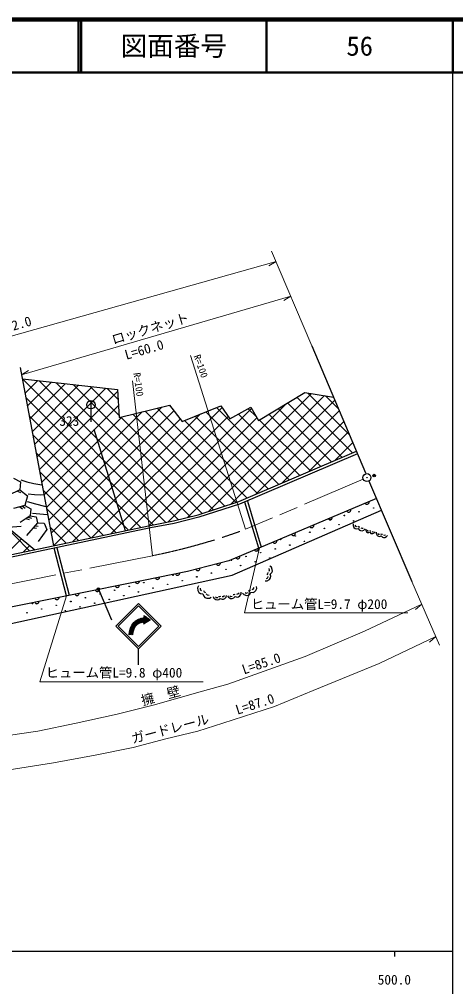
# Model space of a CAD drawing. Units: millimetres, scale not verified. Extents: x 40000 to 680000, y 20000 to 380000.
# Drawn here: x 497644 to 579500, y 198357 to 380000 of the extents above; entities that cross this region are included whole.
import ezdxf
from ezdxf.enums import TextEntityAlignment as Align

# ---------------------------------------------------------------- set-up
doc = ezdxf.new("R2010")
doc.units = ezdxf.units.MM
doc.header["$LTSCALE"] = 1000
doc.header["$PDMODE"] = 32
doc.header["$PDSIZE"] = 500
doc.linetypes.add('CHAIN', pattern=[18.5, 12, -1.5, 3.5, -1.5])
for name, color, linetype, lineweight in [('M-BGD', 7, 'Continuous', 25), ('M-BMK', 2, 'CHAIN', 13), ('M-BMK-OTRS', 5, 'Continuous', 25), ('M-BMK-SRVR', 3, 'Continuous', 25), ('M-STR-HTXT', 7, 'Continuous', 13), ('M-STR-STRC', 7, 'Continuous', 25), ('M-TTL', 2, 'Continuous', 140), ('M-TTL-BAND', 7, 'Continuous', 25), ('M-TTL-LINE', 7, 'Continuous', 50)]:
    doc.layers.add(name, color=color, linetype=linetype, lineweight=lineweight)
doc.layers.add('M-OTRS', color=6, linetype='Continuous')
doc.layers.add('M-TTL-TXT', color=7, linetype='Continuous')
doc.styles.add('ＭＳ ゴシック', font='')
doc.styles.get('ＭＳ ゴシック').set_extended_font_data('MS Gothic')

msp = doc.modelspace()

# ---------------------------------------------------------------- linework, layer by layer
at = {"layer": 'M-BGD'}
for p, q in [((497779, 314654), (504054, 281152)), ((498252, 312470), (516026, 310495)), ((498573, 312434), (498308, 312169)), ((498264, 312409), (525140, 285532)), ((501119, 312151), (498751, 309783)), ((503664, 311868), (499193, 307397)), ((506210, 311585), (499636, 305011)), ((508756, 311303), (500079, 302626)), ((511301, 311020), (500521, 300240)), ((513847, 310737), (500964, 297854)), ((501378, 312122), (527473, 286028)), ((504560, 311769), (529725, 286604)), ((507742, 311415), (531937, 287220)), ((510924, 311062), (516347, 305639)), ((514106, 310708), (516147, 308667)), ((498908, 308936), (522756, 285088)), ((516051, 310113), (501407, 295468)), ((516026, 310495), (516375, 305223)), ((552428, 309721), (529169, 286462)), ((554880, 309343), (533149, 287612)), ((542490, 304680), (551178, 309913)), ((549720, 309035), (560160, 298596)), ((551178, 309913), (556579, 309082)), ((551761, 309823), (559551, 302033)), ((555103, 309309), (557489, 306923)), ((516227, 307460), (501849, 293083)), ((524466, 307214), (503177, 285925)), ((535665, 307099), (511249, 282683)), ((516375, 305223), (525804, 307543)), ((547694, 307814), (525473, 285594)), ((525766, 307534), (525967, 307333)), ((525804, 307543), (528173, 304483)), ((528173, 304483), (535430, 307445)), ((534656, 307129), (548280, 293505)), ((535430, 307445), (537109, 304976)), ((537109, 304976), (541058, 307148)), ((556836, 308471), (537332, 288968)), ((541058, 307148), (542490, 304680)), ((547955, 307972), (558180, 297747)), ((499552, 305463), (520402, 284613)), ((516963, 305368), (502292, 290697)), ((520715, 306291), (502735, 288311)), ((526598, 306517), (503620, 283539)), ((531631, 305894), (507656, 281918)), ((536810, 305416), (514842, 283448)), ((516686, 305300), (534074, 287912)), ((541173, 306950), (518428, 284205)), ((518956, 305858), (536210, 288604)), ((521226, 306417), (538347, 289296)), ((542211, 305160), (521993, 284942)), ((523496, 306975), (540360, 290111)), ((530639, 305489), (544320, 291808)), ((532648, 306309), (546300, 292657)), ((538740, 305873), (550260, 294353)), ((540565, 306877), (542114, 305328)), ((557675, 306482), (542013, 290819)), ((544425, 305845), (554220, 296050)), ((546190, 306909), (556200, 296899)), ((527832, 304923), (504063, 281154)), ((528630, 304669), (542340, 290960)), ((542659, 304782), (552240, 295202)), ((558514, 304492), (546962, 292940)), ((500197, 301990), (518058, 284129)), ((559353, 302503), (551911, 295061)), ((560192, 300513), (556860, 297182)), ((500841, 298518), (515723, 283635)), ((538803, 289444), (560872, 298901)), ((561069, 298441), (538978, 288975)), ((501485, 295045), (513391, 283139)), ((485360, 292924), (500532, 280408)), ((496565, 293853), (497885, 293140)), ((497885, 293140), (497735, 291647)), ((497735, 291647), (495574, 290612)), ((497267, 291423), (497844, 291145)), ((497735, 291647), (499184, 290499)), ((502130, 291572), (511059, 282643)), ((499184, 290499), (498681, 288721)), ((531198, 286981), (538803, 289444)), ((538978, 288975), (531337, 286500)), ((564647, 290007), (536917, 278312)), ((542579, 280700), (539964, 289358)), ((540442, 289502), (543042, 280896)), ((562545, 289121), (562612, 289045)), ((562612, 289045), (562688, 288990)), ((562688, 288990), (562792, 288947)), ((562792, 288947), (562885, 288934)), ((562885, 288934), (562986, 288942)), ((562986, 288942), (563104, 288992)), ((563104, 288992), (563180, 289059)), ((563180, 289059), (563235, 289134)), ((563235, 289134), (563277, 289239)), ((563277, 289239), (563290, 289331)), ((563290, 289331), (563283, 289432)), ((498681, 288721), (496520, 288135)), ((497743, 288467), (498260, 288089)), ((498226, 288597), (498742, 288219)), ((498681, 288721), (499821, 288083)), ((499821, 288083), (499671, 286785)), ((500095, 287255), (502881, 286996)), ((502774, 288099), (508727, 282146)), ((537549, 275606), (565566, 287860)), ((559079, 287659), (559146, 287583)), ((559146, 287583), (559221, 287528)), ((559221, 287528), (559326, 287485)), ((559326, 287485), (559418, 287472)), ((559418, 287472), (559519, 287480)), ((559519, 287480), (559637, 287530)), ((559637, 287530), (559713, 287597)), ((559713, 287597), (559768, 287672)), ((559768, 287672), (559811, 287777)), ((559811, 287777), (559824, 287869)), ((559824, 287869), (559816, 287970)), ((493825, 285941), (499563, 280203)), ((499671, 286785), (497825, 285524)), ((498870, 286237), (499482, 286050)), ((501022, 285434), (498996, 283093)), ((499283, 286519), (499895, 286332)), ((499671, 286785), (500797, 286560)), ((500797, 286560), (501022, 285434)), ((501022, 285434), (502320, 285389)), ((502320, 285389), (502778, 284173)), ((522173, 284979), (526593, 285802)), ((526700, 285314), (522270, 284489)), ((526593, 285802), (531198, 286981)), ((531337, 286500), (526700, 285314)), ((555613, 286197), (555680, 286121)), ((555680, 286121), (555755, 286066)), ((555755, 286066), (555860, 286024)), ((555860, 286024), (555952, 286010)), ((555952, 286010), (556053, 286018)), ((556053, 286018), (556171, 286068)), ((556171, 286068), (556247, 286135)), ((556247, 286135), (556302, 286210)), ((556302, 286210), (556345, 286315)), ((556345, 286315), (556358, 286407)), ((556358, 286407), (556350, 286508)), ((560299, 285270), (560272, 284968)), ((481920, 276477), (522173, 284979)), ((522270, 284489), (482004, 275983)), ((495528, 284663), (497990, 284825)), ((500218, 284505), (500858, 284480)), ((500545, 284883), (501185, 284858)), ((502778, 284173), (501157, 281967)), ((503418, 284626), (506395, 281650)), ((549370, 283286), (549412, 283391)), ((549412, 283391), (549425, 283483)), ((549425, 283483), (549418, 283584)), ((552147, 284735), (552213, 284659)), ((552213, 284659), (552289, 284604)), ((552289, 284604), (552394, 284562)), ((552394, 284562), (552486, 284549)), ((552486, 284549), (552587, 284556)), ((552587, 284556), (552705, 284606)), ((552705, 284606), (552781, 284673)), ((552781, 284673), (552836, 284748)), ((552836, 284748), (552878, 284853)), ((552878, 284853), (552892, 284945)), ((552892, 284945), (552884, 285046)), ((560272, 284968), (560421, 284589)), ((560421, 284589), (560646, 284386)), ((560612, 285029), (560687, 284839)), ((560646, 284386), (560930, 284315)), ((560687, 284839), (560907, 284743)), ((560930, 284315), (561226, 284395)), ((561160, 284843), (561317, 284722)), ((561226, 284395), (561458, 284085)), ((561317, 284722), (561512, 284689)), ((561458, 284085), (561678, 283989)), ((561678, 283989), (561936, 283981)), ((561693, 284505), (561869, 284429)), ((561869, 284429), (562147, 284465)), ((561936, 283981), (562296, 284086)), ((562296, 284086), (562499, 284312)), ((562653, 284271), (562657, 284044)), ((562657, 284044), (562799, 283773)), ((562799, 283773), (562983, 283640)), ((562906, 284117), (562977, 283981)), ((562977, 283981), (563149, 283928)), ((562983, 283640), (563200, 283610)), ((563200, 283610), (563415, 283694)), ((563329, 284022), (563456, 283945)), ((563415, 283694), (563613, 283481)), ((563456, 283945), (563604, 283936)), ((563613, 283481), (563785, 283427)), ((563754, 283814), (563892, 283771)), ((563785, 283427), (563978, 283442)), ((563892, 283771), (564096, 283820)), ((563978, 283442), (564238, 283550)), ((564238, 283550), (564371, 283734)), ((564579, 283701), (564591, 283423)), ((564591, 283423), (564774, 283097)), ((564893, 283520), (564984, 283357)), ((565413, 283418), (565571, 283328)), ((498045, 282460), (494777, 279192)), ((545214, 281812), (545281, 281735)), ((545281, 281735), (545356, 281680)), ((545356, 281680), (545461, 281638)), ((545461, 281638), (545553, 281625)), ((545553, 281625), (545654, 281632)), ((545654, 281632), (545772, 281682)), ((545772, 281682), (545848, 281749)), ((545848, 281749), (545903, 281824)), ((545903, 281824), (545946, 281929)), ((545946, 281929), (545959, 282022)), ((545959, 282022), (545951, 282122)), ((548680, 283273), (548747, 283197)), ((548747, 283197), (548822, 283142)), ((548822, 283142), (548927, 283100)), ((548927, 283100), (549020, 283087)), ((549020, 283087), (549121, 283094)), ((549121, 283094), (549238, 283144)), ((549238, 283144), (549315, 283211)), ((549315, 283211), (549370, 283286)), ((564774, 283097), (565004, 282940)), ((564984, 283357), (565196, 283297)), ((565004, 282940), (565270, 282910)), ((565270, 282910), (565529, 283020)), ((565529, 283020), (565778, 282766)), ((565571, 283328), (565752, 283322)), ((565778, 282766), (565989, 282706)), ((565940, 283178), (566109, 283130)), ((565989, 282706), (566225, 282731)), ((566109, 283130), (566357, 283197)), ((566225, 282731), (566539, 282871)), ((566539, 282871), (566695, 283101)), ((499595, 281181), (498363, 279950)), ((506511, 271742), (504203, 280672)), ((504693, 280776), (507002, 271841)), ((541748, 280350), (541815, 280274)), ((541815, 280274), (541890, 280219)), ((541890, 280219), (541995, 280176)), ((541995, 280176), (542087, 280163)), ((542087, 280163), (542188, 280171)), ((542188, 280171), (542306, 280220)), ((542306, 280220), (542382, 280287)), ((542382, 280287), (542437, 280362)), ((542437, 280362), (542480, 280467)), ((542480, 280467), (542493, 280560)), ((542493, 280560), (542485, 280660)), ((536917, 278312), (529217, 276328)), ((535372, 277815), (535379, 277916)), ((538282, 278888), (538348, 278812)), ((538348, 278812), (538424, 278757)), ((538424, 278757), (538528, 278714)), ((538528, 278714), (538621, 278701)), ((538621, 278701), (538722, 278709)), ((538722, 278709), (538840, 278758)), ((538840, 278758), (538916, 278825)), ((538916, 278825), (538971, 278901)), ((538971, 278901), (539013, 279005)), ((539013, 279005), (539027, 279098)), ((539027, 279098), (539019, 279199)), ((529217, 276328), (520919, 274644)), ((530755, 276724), (530809, 276639)), ((530809, 276639), (530876, 276574)), ((530876, 276574), (530973, 276516)), ((530973, 276516), (531063, 276490)), ((531063, 276490), (531164, 276483)), ((531164, 276483), (531288, 276515)), ((531288, 276515), (531373, 276569)), ((531373, 276569), (531438, 276636)), ((531438, 276636), (531496, 276733)), ((531496, 276733), (531522, 276823)), ((531522, 276823), (531529, 276924)), ((534605, 277716), (534660, 277631)), ((534660, 277631), (534726, 277566)), ((534726, 277566), (534823, 277508)), ((534823, 277508), (534913, 277482)), ((534913, 277482), (535014, 277475)), ((535014, 277475), (535138, 277507)), ((535138, 277507), (535223, 277562)), ((535223, 277562), (535288, 277628)), ((535288, 277628), (535346, 277726)), ((535346, 277726), (535372, 277815)), ((544293, 275868), (544306, 276107)), ((544570, 276572), (544489, 276900)), ((544502, 276350), (544570, 276572)), ((544924, 277131), (544625, 277344)), ((544698, 275804), (545039, 276124)), ((545099, 276713), (544924, 277131)), ((545039, 276124), (545124, 276401)), ((545124, 276401), (545099, 276713)), ((520919, 274644), (483961, 267188)), ((484262, 264001), (537549, 275606)), ((519397, 274344), (519447, 274257)), ((520075, 274220), (520137, 274314)), ((520137, 274314), (520168, 274402)), ((520168, 274402), (520181, 274503)), ((523168, 275106), (523218, 275018)), ((523218, 275018), (523281, 274949)), ((523281, 274949), (523375, 274887)), ((523375, 274887), (523463, 274856)), ((523463, 274856), (523564, 274843)), ((523564, 274843), (523689, 274869)), ((523689, 274869), (523777, 274919)), ((523777, 274919), (523846, 274982)), ((523846, 274982), (523908, 275076)), ((523908, 275076), (523940, 275164)), ((523940, 275164), (523952, 275265)), ((526939, 275868), (526989, 275780)), ((526989, 275780), (527052, 275711)), ((527052, 275711), (527147, 275649)), ((527147, 275649), (527235, 275617)), ((527235, 275617), (527335, 275605)), ((527335, 275605), (527460, 275630)), ((527460, 275630), (527548, 275681)), ((527548, 275681), (527617, 275744)), ((527617, 275744), (527680, 275838)), ((527680, 275838), (527711, 275926)), ((527711, 275926), (527723, 276026)), ((543773, 274572), (544139, 274581)), ((544020, 274981), (544237, 275097)), ((544139, 274581), (544574, 274811)), ((544169, 275664), (544293, 275868)), ((544237, 275097), (544323, 275374)), ((544574, 274811), (544788, 275109)), ((544834, 275459), (544698, 275804)), ((544788, 275109), (544834, 275459)), ((511854, 272821), (511904, 272733)), ((511904, 272733), (511967, 272664)), ((511967, 272664), (512061, 272602)), ((512061, 272602), (512149, 272571)), ((512149, 272571), (512250, 272558)), ((512250, 272558), (512375, 272584)), ((512375, 272584), (512463, 272634)), ((512463, 272634), (512532, 272697)), ((512532, 272697), (512595, 272791)), ((512595, 272791), (512626, 272879)), ((512626, 272879), (512638, 272979)), ((515625, 273583), (515676, 273495)), ((515676, 273495), (515739, 273426)), ((515739, 273426), (515833, 273364)), ((515833, 273364), (515921, 273332)), ((515921, 273332), (516021, 273320)), ((516021, 273320), (516147, 273345)), ((516147, 273345), (516234, 273396)), ((516234, 273396), (516303, 273459)), ((516303, 273459), (516366, 273553)), ((516366, 273553), (516397, 273641)), ((516397, 273641), (516409, 273741)), ((519447, 274257), (519510, 274188)), ((519510, 274188), (519604, 274125)), ((519604, 274125), (519692, 274094)), ((519692, 274094), (519792, 274082)), ((519792, 274082), (519918, 274107)), ((519918, 274107), (520006, 274157)), ((520006, 274157), (520075, 274220)), ((531253, 273645), (531093, 273273)), ((531093, 273273), (531123, 272731)), ((531123, 272731), (531324, 272380)), ((531550, 273208), (531565, 272937)), ((531565, 272937), (531803, 272724)), ((532165, 272744), (532313, 272526)), ((532313, 272526), (532547, 272403)), ((540599, 272703), (540834, 272751)), ((540834, 272751), (541018, 272903)), ((541329, 272924), (541538, 273025)), ((541528, 272376), (541789, 272502)), ((541538, 273025), (541725, 273307)), ((541789, 272502), (542001, 272732)), ((542001, 272732), (542189, 273143)), ((542189, 273143), (542143, 273507)), ((501312, 270594), (501324, 270694)), ((504311, 271298), (504362, 271210)), ((504362, 271210), (504425, 271141)), ((504425, 271141), (504519, 271079)), ((504519, 271079), (504607, 271047)), ((504607, 271047), (504707, 271035)), ((504707, 271035), (504833, 271060)), ((504833, 271060), (504921, 271111)), ((504921, 271111), (504989, 271174)), ((504989, 271174), (505052, 271268)), ((505052, 271268), (505083, 271356)), ((505083, 271356), (505096, 271456)), ((508083, 272059), (508133, 271972)), ((508133, 271972), (508196, 271903)), ((508196, 271903), (508290, 271840)), ((508290, 271840), (508378, 271809)), ((508378, 271809), (508479, 271797)), ((508479, 271797), (508604, 271822)), ((508604, 271822), (508692, 271872)), ((508692, 271872), (508761, 271935)), ((508761, 271935), (508823, 272029)), ((508823, 272029), (508855, 272117)), ((508855, 272117), (508867, 272218)), ((531324, 272380), (531653, 272171)), ((531653, 272171), (532062, 272149)), ((532062, 272149), (532226, 271660)), ((532226, 271660), (532464, 271446)), ((532464, 271446), (532788, 271328)), ((532700, 272094), (532891, 271923)), ((532788, 271328), (533288, 271311)), ((532891, 271923), (533257, 271853)), ((533288, 271311), (533639, 271512)), ((534035, 271612), (534160, 271321)), ((534160, 271321), (534484, 271047)), ((534442, 271546), (534604, 271409)), ((534484, 271047), (534792, 270973)), ((534604, 271409), (534854, 271430)), ((534792, 270973), (535087, 271048)), ((535036, 271646), (535240, 271613)), ((535087, 271048), (535319, 271269)), ((535240, 271613), (535435, 271680)), ((535319, 271269), (535684, 271099)), ((535684, 271099), (535934, 271120)), ((535692, 271601), (535891, 271618)), ((535891, 271618), (536128, 271789)), ((535934, 271120), (536174, 271240)), ((536174, 271240), (536452, 271515)), ((536452, 271515), (536527, 271822)), ((536675, 271754), (536862, 271469)), ((536862, 271469), (537258, 271238)), ((537120, 271760), (537318, 271645)), ((537258, 271238), (537599, 271216)), ((537318, 271645), (537579, 271714)), ((537599, 271216), (537898, 271351)), ((537733, 271978), (537955, 271981)), ((537898, 271351), (538104, 271629)), ((537955, 271981), (538151, 272088)), ((538104, 271629), (538525, 271516)), ((538439, 272052), (538648, 272108)), ((538525, 271516), (538786, 271585)), ((538648, 272108), (538868, 272333)), ((538786, 271585), (539019, 271759)), ((539019, 271759), (539264, 272102)), ((539264, 272102), (539285, 272443)), ((539528, 272254), (539783, 271990)), ((539783, 271990), (540247, 271827)), ((539997, 272350), (540229, 272268)), ((540229, 272268), (540490, 272393)), ((540247, 271827), (540611, 271873)), ((540611, 271873), (540900, 272075)), ((540900, 272075), (541061, 272410)), ((541061, 272410), (541528, 272376)), ((500540, 270536), (500591, 270448)), ((500591, 270448), (500653, 270379)), ((500653, 270379), (500748, 270317)), ((500748, 270317), (500836, 270286)), ((500836, 270286), (500936, 270273)), ((500936, 270273), (501061, 270299)), ((501061, 270299), (501149, 270349)), ((501149, 270349), (501218, 270412)), ((501218, 270412), (501281, 270506)), ((501281, 270506), (501312, 270594))]:
    msp.add_line(p, q, dxfattribs=at)
for points in [[(497893, 293507), (499036, 293136), (500359, 292823), (501877, 292600)], [(499318, 290915), (500511, 290761), (501596, 290724), (502233, 290753)], [(499124, 289490), (500649, 289006), (502363, 288576), (502622, 288518)]]:
    msp.add_lwpolyline(points, dxfattribs=at)
for centre in [(561378, 287537), (564117, 288243), (555900, 286125), (558639, 286831), (560362, 285814), (552145, 283697), (554884, 284403), (557623, 285108), (546667, 282285), (549406, 282991), (551128, 281974), (542912, 279857), (545651, 280563), (548389, 281269), (537434, 278445), (540173, 279151), (541895, 278135), (544634, 278840), (536417, 276723), (539156, 277429), (523739, 274916), (526478, 275622), (528200, 274605), (530939, 275311), (533678, 276017), (515522, 272799), (518261, 273504), (519983, 272488), (521000, 274210), (522722, 273194), (525461, 273900), (507305, 270681), (510044, 271387), (512783, 272093), (514506, 271076), (517245, 271782), (500105, 270286), (501827, 269270), (504566, 269975), (506289, 268959), (509028, 269665), (511767, 270370), (499089, 268564)]:
    msp.add_circle(centre, 50, dxfattribs=at)
at = {"layer": 'M-BMK'}
for p, q in [((562170, 293658), (540097, 284237)), ((522623, 279281), (483494, 271515))]:
    msp.add_line(p, q, dxfattribs=at)
msp.add_arc((499370, 394540), 117581, 281.40628, 290.26588, dxfattribs=at)
at = {"layer": 'M-BMK-OTRS'}
for p, q in [((552522, 318703), (562591, 294823)), ((563178, 293442), (571307, 274442))]:
    msp.add_line(p, q, dxfattribs=at)
at = {"layer": 'M-BMK-SRVR'}
for radius in [750, 30]:
    msp.add_circle((562863, 293944), radius, dxfattribs=at)
at = {"layer": 'M-OTRS'}
msp.add_point((564202, 294316), dxfattribs=at)
at = {"layer": 'M-STR-HTXT'}
for p, q in [((552522, 318703), (544982, 336473)), ((545800, 334545), (491943, 319352)), ((545800, 334545), (544471, 333733)), ((498045, 313235), (548572, 328011)), ((548572, 328011), (547251, 327187)), ((540097, 284237), (529780, 316876)), ((497779, 314654), (504054, 281152)), ((498045, 313235), (499367, 314059)), ((518895, 312134), (522618, 279282)), ((542690, 280747), (539890, 268567)), ((571307, 274442), (576452, 262496)), ((506465, 271733), (501499, 255614)), ((562396, 265123), (573139, 270187)), ((573139, 270187), (571964, 269165)), ((539890, 268567), (570511, 268567)), ((551238, 260342), (562396, 265123)), ((565171, 259053), (575761, 264100)), ((575761, 264100), (574602, 263059)), ((536754, 255188), (551238, 260342)), ((552745, 253958), (565171, 259053)), ((501499, 255614), (532132, 255614)), ((532028, 253832), (536754, 255188)), ((522753, 251192), (532028, 253832)), ((545535, 250977), (552745, 253958)), ((515975, 249551), (522753, 251192)), ((535825, 247805), (545535, 250977)), ((508304, 247839), (515975, 249551)), ((501097, 246341), (508304, 247839)), ((531115, 246363), (535825, 247805)), ((495527, 245500), (501097, 246341)), ((525155, 244921), (531115, 246363)), ((518975, 243287), (525155, 244921)), ((504075, 240403), (511861, 241845)), ((511861, 241845), (518975, 243287)), ((494145, 238802), (504075, 240403))]:
    msp.add_line(p, q, dxfattribs=at)
at = {"layer": 'M-STR-STRC'}
for p, q in [((511073, 308432), (511073, 304432)), ((511620, 303027), (517503, 284014)), ((512461, 273009), (514927, 267226)), ((515750, 266044), (519993, 270286)), ((519993, 269862), (516174, 266044)), ((519993, 270286), (524235, 266044)), ((523811, 266044), (519993, 269862)), ((521656, 267635), (518445, 265571)), ((521535, 267713), (518531, 265781)), ((521415, 267790), (518623, 265995)), ((520767, 267528), (518768, 266243)), ((520455, 267482), (518947, 266512)), ((519971, 267325), (519362, 266934)), ((521776, 267558), (520594, 266798)), ((521896, 267481), (520898, 266839)), ((521055, 268022), (520943, 267950)), ((521175, 267944), (520943, 267795)), ((521295, 267867), (520943, 267641)), ((522016, 267403), (520943, 266713)), ((522136, 267326), (520943, 266559)), ((522257, 267249), (520943, 266404)), ((519993, 261801), (515750, 266044)), ((516174, 266044), (519993, 262225)), ((519112, 265382), (518271, 264841)), ((519204, 265595), (518296, 265012)), ((519331, 265832), (518335, 265192)), ((519518, 266106), (518381, 265376)), ((524235, 266044), (519993, 261801)), ((519993, 262225), (523811, 266044)), ((519002, 265002), (518245, 264515)), ((519056, 265191), (518247, 264671)), ((518975, 264830), (518296, 264394)), ((518953, 264661), (518536, 264394)), ((518947, 264503), (518777, 264394)), ((519993, 258801), (519993, 261801))]:
    msp.add_line(p, q, dxfattribs=at)
for points in [[(518243, 264394), (518292, 264990), (518505, 265748), (518769, 266262), (519111, 266708), (519520, 267071), (519980, 267337), (520943, 267544)], [(518943, 264394), (519002, 264988), (519178, 265546), (519459, 266036), (519828, 266428), (520264, 266698), (520740, 266831), (520943, 266844)]]:
    msp.add_lwpolyline(points, dxfattribs=at)
for centre, radius in [((511073, 307632), 800), ((512461, 273009), 250), ((512461, 273009), 150), ((512461, 273009), 50)]:
    msp.add_circle(centre, radius, dxfattribs=at)
at = {"layer": 'M-TTL'}
msp.add_line((680000, 380000), (40000, 380000), dxfattribs=at)
at = {"layer": 'M-TTL-BAND'}
for p, q in [((579000, 20000), (579000, 370000)), ((40000, 205000), (579000, 205000)), ((568000, 205000), (568000, 204000))]:
    msp.add_line(p, q, dxfattribs=at)
at = {"layer": 'M-TTL-LINE'}
for p, q in [((508747, 380000), (508747, 370000)), ((509247, 380000), (509247, 370000)), ((543997, 380000), (543997, 370000)), ((579000, 380000), (579000, 370000)), ((40000, 370000), (680000, 370000))]:
    msp.add_line(p, q, dxfattribs=at)

# ---------------------------------------------------------------- texts
at = {"layer": 'M-STR-HTXT', "style": 'ＭＳ ゴシック'}
for s, height, rotation, p in [('L=152.0', 1833, 16, (491865, 319624)), ('ロックネット', 1833, 16.6, (515436, 318400)), ('L=60.0', 1833, 16.2, (517866, 315538)), ('R=100', 1320, 289.5, (529945, 316636)), ('R=100', 1320, 278.1, (518633, 313518)), ('L=85.0', 1833, 18.7, (539957, 256447)), ('擁\u3000壁', 1833, 15.2, (520919, 250606)), ('L=87.0', 1833, 17.9, (538727, 248881)), ('ガードレール', 1833, 14.8, (519043, 243473))]:
    msp.add_text(s, height=height, rotation=rotation, dxfattribs=at).set_placement(p, align=Align.BOTTOM_LEFT)
for s, p in [('ヒューム管L=9.7 φ200', (541070, 268731)), ('ヒューム管L=9.8 φ400', (502589, 255856))]:
    msp.add_text(s, height=1833, dxfattribs=at).set_placement(p, align=Align.BOTTOM_LEFT)
at = {"layer": 'M-STR-STRC', "style": 'ＭＳ ゴシック'}
msp.add_text('323', height=1833, dxfattribs=at).set_placement((505141, 303120), align=Align.BOTTOM_LEFT)
at = {"layer": 'M-TTL-BAND', "style": 'ＭＳ ゴシック'}
msp.add_text('500.0', height=1833, dxfattribs=at).set_placement((568000, 198195), align=Align.BOTTOM_CENTER)
msp.add_text('500.0', height=1833, dxfattribs=at).set_placement((568000, 198195), align=Align.BOTTOM_CENTER)
at = {"layer": 'M-TTL-TXT', "style": 'ＭＳ ゴシック'}
for s, p in [('図面番号', (526622, 375000)), ('56', (561497, 375000))]:
    msp.add_text(s, height=3666, dxfattribs=at).set_placement(p, align=Align.MIDDLE_CENTER)

doc.saveas('drawing.dxf')
